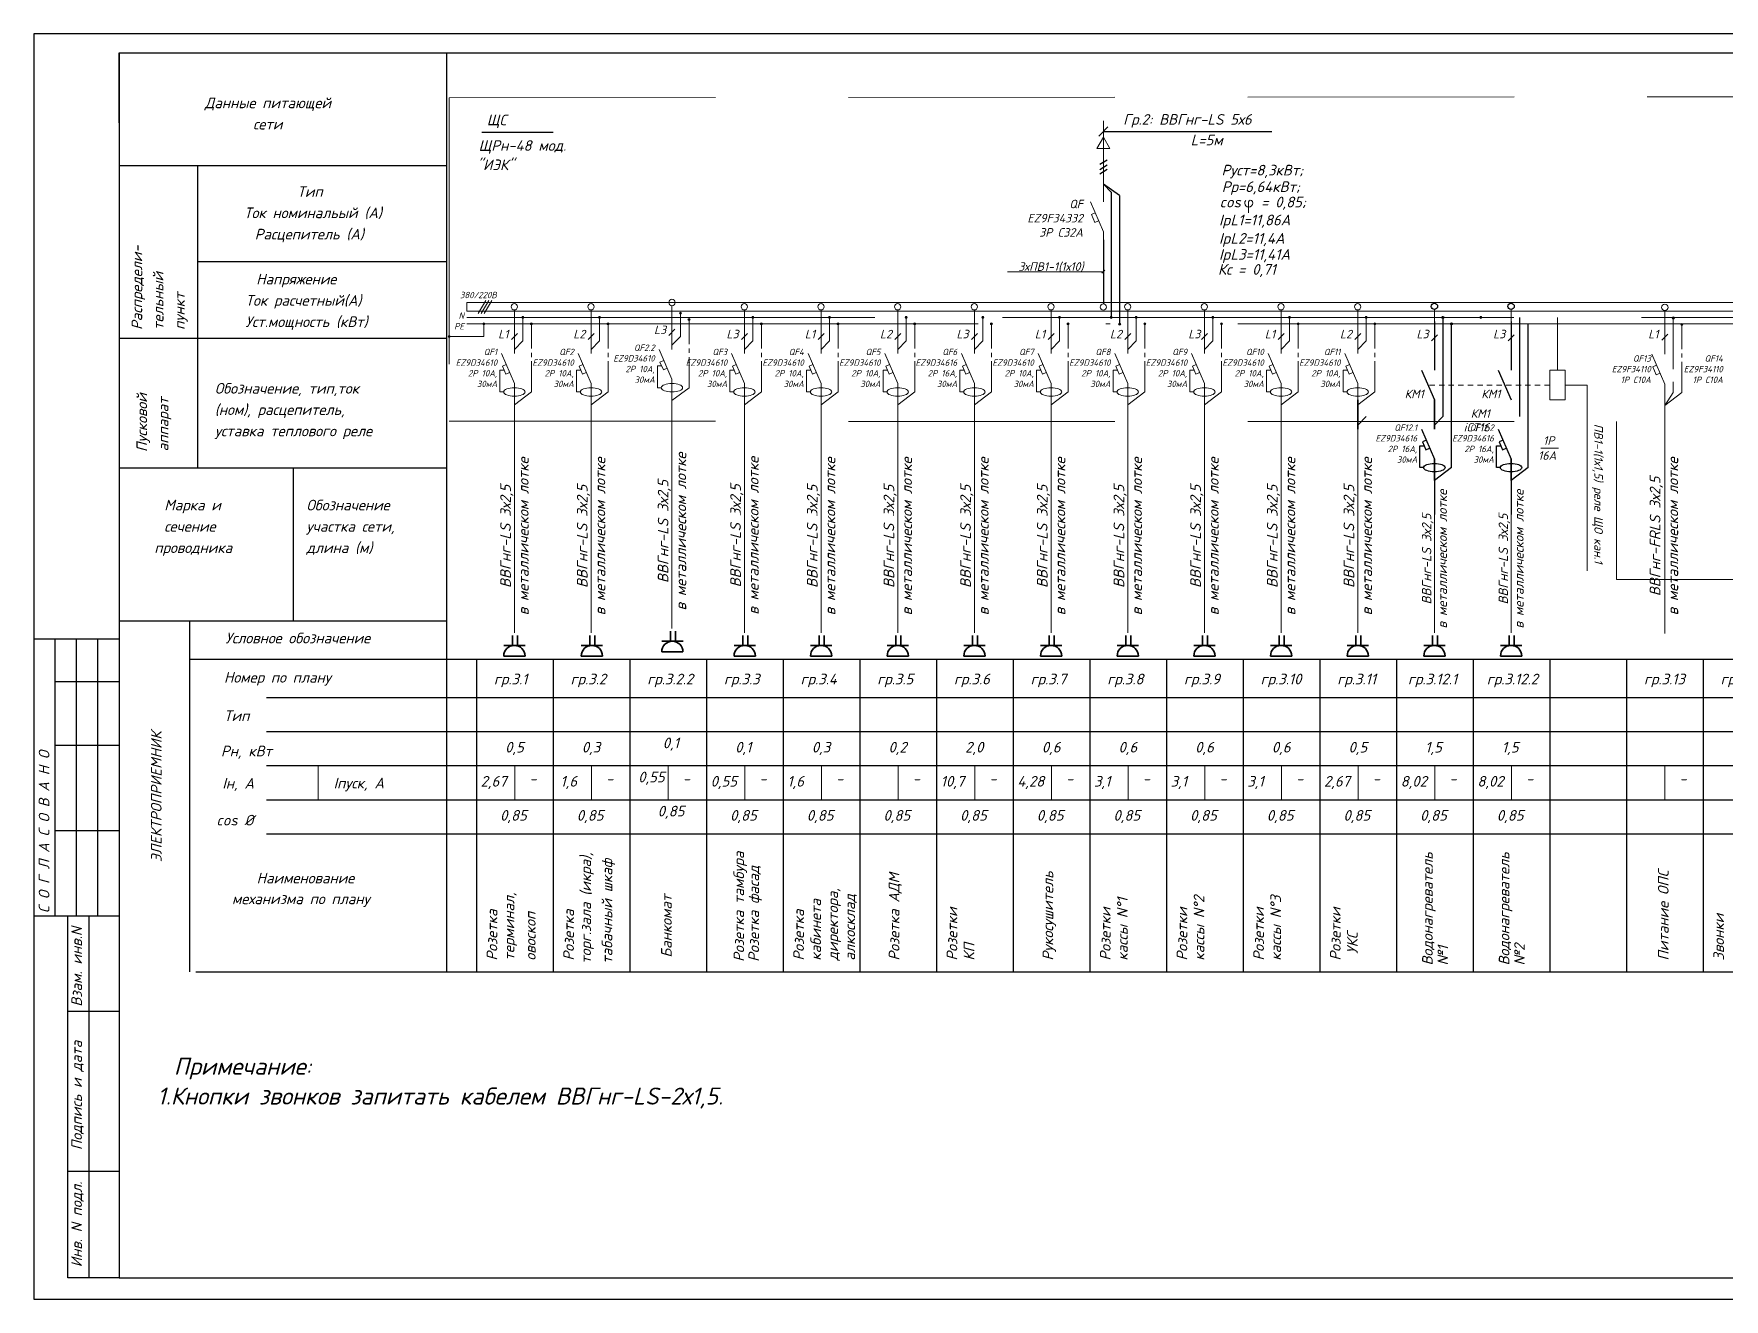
# Model space of a CAD drawing. Header units: metres. Extents: x -472 to 201, y -446 to -235.
# Drawn here: x -49.39 to -9.7, y -374.71 to -345.01 of the extents above; entities that cross this region are included whole.
import ezdxf

# ---------------------------------------------------------------- set-up
doc = ezdxf.new("R2010")
doc.units = ezdxf.units.M
doc.header["$MEASUREMENT"] = 0
for name, pattern in [('ACAD_ISO02W100', [15, 12, -3]), ('ACAD_ISO04W100', [30, 24, -3, 0, -3]), ('ACAD_ISO10W100', [18, 12, -3, 0, -3]), ('HIDDEN2', [0.1875, 0.125, -0.0625]), ('невидимая2', [4.7625, 3.175, -1.5875])]:
    doc.linetypes.add(name, pattern=pattern)
doc.layers.add('04-ЭО_схема', color=250, linetype='Continuous')
doc.layers.add('ЭО_схема', color=250, linetype='Continuous')
for name, color, linetype, lineweight in [('to-text', 7, 'Continuous', 5), ('КОПИЯ 0', 7, 'Continuous', 15), ('тонкий', 7, 'Continuous', 9), ('Электрика провода', 5, 'Continuous', 50), ('ЭО', 10, 'Continuous', 35)]:
    doc.layers.add(name, color=color, linetype=linetype, lineweight=lineweight)
doc.styles.add('СТАНДАРТ', font='isocpeui.ttf', dxfattribs={"height": 0.25})

# ---------------------------------------------------------------- blocks, each defined once
blk = doc.blocks.new('A$C7DAC6763')
blk.add_line((0.88, 2.32), (0.88, 0))
for centre, radius, start, end in [((0.93, 2.3), 0.93, 139.3706, 43.0919), ((1.37, 2.45), 0.511, 64.7496, 193.4068)]:
    blk.add_arc(centre, radius, start, end)
blk = doc.blocks.new('розетка двойная наружная IP20')
at = {"layer": 'ЭО'}
for p, q in [((-71, 482), (-71, 250)), ((47, 482), (47, 250)), ((-252, 250), (248, 250)), ((-250, 0), (250, 0))]:
    blk.add_line(p, q, dxfattribs=at)
blk.add_arc((0, 0), 250, 0, 180, dxfattribs=at)
blk = doc.blocks.new('УЗО')
for points in [[(1.75, -2.5, 1), (2.25, -2.5, 1)], [(3.75, -4, 1), (4.25, -4, 1)]]:
    blk.add_hatch(color=0).paths.add_polyline_path(points)
at = {"color": 0}
for p, q in [((0, -11), (0, -0.75)), ((0, -3), (0, -11)), ((-0.71, -7.71), (0.71, -6.29)), ((-3, -11), (0, -18)), ((2, -8), (0, -10)), ((-3.42, -20), (-3.42, -14.9)), ((-3.42, -14.9), (-2.42, -14.9)), ((-1.9, -13.58), (-2.81, -13.98)), ((-2.81, -13.98), (-2.02, -15.81)), ((-2.02, -15.81), (-1.11, -15.42)), ((0, -23), (0, -18)), ((-2.5, -20), (-3.42, -20)), ((4, -20), (0, -23))]:
    blk.add_line(p, q, dxfattribs=at)
at = {"color": 0, "linetype": 'ACAD_ISO02W100'}
blk.add_line((2, -2.5), (2, -8), dxfattribs=at)
at = {"color": 0, "linetype": 'ACAD_ISO04W100', "ltscale": 0.3}
blk.add_line((4, -20), (4, -4), dxfattribs=at)
at = {"color": 0}
for centre, radius in [((0, 0), 0.75), ((2, -2.5), 0.25), ((4, -4), 0.25)]:
    blk.add_circle(centre, radius, dxfattribs=at)
blk.add_ellipse((0, -20), major_axis=(-2.5, 0), ratio=0.4, dxfattribs=at)
blk = doc.blocks.new('A$C112851C1')
blk.add_hatch(color=0).paths.add_polyline_path([(-0.25, 0, 1), (0.25, 0, 1)])
at = {"color": 0}
blk.add_circle((0, 0), 0.25, dxfattribs=at)
blk = doc.blocks.new('S201')
at = {"color": 0}
for p, q in [((0, -11), (0, -0.75)), ((-0.71, -7.71), (0.71, -6.29)), ((0, -4), (0, -11)), ((-3, -11), (0, -18)), ((-1.9, -13.58), (-2.81, -13.98)), ((-2.81, -13.98), (-2.02, -15.81)), ((-2.02, -15.81), (-1.11, -15.42)), ((0, -23), (0, -18)), ((4, -20), (0, -23)), ((2, -20), (0, -23))]:
    blk.add_line(p, q, dxfattribs=at)
at = {"color": 0, "linetype": 'ACAD_ISO02W100'}
blk.add_line((2, -2.5), (2, -20), dxfattribs=at)
at = {"color": 0, "linetype": 'ACAD_ISO04W100', "ltscale": 0.3}
blk.add_line((4, -20), (4, -4), dxfattribs=at)

msp = doc.modelspace()

# ---------------------------------------------------------------- hatches: boundary and pattern name
for points in [[(-16.329, -351.666, 1), (-16.279, -351.666, 1)], [(-16.129, -351.816, 1), (-16.079, -351.816, 1)]]:
    msp.add_hatch(color=0).paths.add_polyline_path(points)
at = {"layer": 'КОПИЯ 0'}
h = msp.add_hatch(color=256, dxfattribs=at)
edge = h.paths.add_edge_path()
edge.add_arc((-24.093, -351.666), 0.025, 0, 360)
h = msp.add_hatch(color=256, dxfattribs=at)
edge = h.paths.add_edge_path()
edge.add_arc((-23.893, -351.823), 0.025, 0, 360)
h = msp.add_hatch(color=256, dxfattribs=at)
edge = h.paths.add_edge_path()
edge.add_arc((-15.414, -351.666), 0.025, 0, 360)
h = msp.add_hatch(color=256, dxfattribs=at)
edge = h.paths.add_edge_path()
edge.add_arc((-10.894, -351.681), 0.025, 0, 360)
h = msp.add_hatch(color=256, dxfattribs=at)
edge = h.paths.add_edge_path()
edge.add_arc((-10.696, -351.831), 0.025, 0, 360)

# ---------------------------------------------------------------- linework, layer by layer
at = {"color": 0}
for p, q in [((-16.504, -351.766), (-16.504, -352.904)), ((-14.704, -351.766), (-14.704, -352.904)), ((-16.575, -352.218), (-16.433, -352.077)), ((-14.775, -352.218), (-14.633, -352.077)), ((-16.804, -352.904), (-16.504, -353.604)), ((-15.004, -352.904), (-14.704, -353.604)), ((-18.304, -354.292), (-18.304, -353.604)), ((-18.304, -353.604), (-18.304, -354.292)), ((-16.504, -354.292), (-16.504, -353.604)), ((-16.504, -353.604), (-16.504, -354.292)), ((-18.104, -353.992), (-18.304, -354.192)), ((-16.304, -353.992), (-16.504, -354.192)), ((-16.804, -354.292), (-16.504, -354.992)), ((-15.004, -354.292), (-14.704, -354.992)), ((-16.846, -355.192), (-16.846, -354.682)), ((-16.846, -354.682), (-16.746, -354.682)), ((-16.693, -354.55), (-16.785, -354.59)), ((-16.785, -354.59), (-16.706, -354.773)), ((-16.706, -354.773), (-16.615, -354.734)), ((-15.046, -355.192), (-15.046, -354.682)), ((-15.046, -354.682), (-14.946, -354.682)), ((-14.893, -354.55), (-14.985, -354.59)), ((-14.985, -354.59), (-14.906, -354.773)), ((-14.906, -354.773), (-14.815, -354.734)), ((-16.754, -355.192), (-16.846, -355.192)), ((-16.504, -355.492), (-16.504, -354.992)), ((-16.504, -354.992), (-16.504, -356.29)), ((-16.104, -355.192), (-16.504, -355.492)), ((-14.954, -355.192), (-15.046, -355.192)), ((-14.704, -355.492), (-14.704, -354.992)), ((-14.704, -354.992), (-14.704, -356.29)), ((-14.304, -355.192), (-14.704, -355.492))]:
    msp.add_line(p, q, dxfattribs=at)
at = {"color": 0, "linetype": 'ACAD_ISO02W100'}
for p, q in [((-16.304, -351.666), (-16.304, -353.992)), ((-14.504, -351.666), (-14.504, -353.992))]:
    msp.add_line(p, q, dxfattribs=at)
at = {"color": 0, "linetype": 'ACAD_ISO04W100', "ltscale": 0.3}
for p, q in [((-16.104, -355.192), (-16.104, -351.816)), ((-14.304, -355.192), (-14.304, -351.816))]:
    msp.add_line(p, q, dxfattribs=at)
at = {"color": 0}
for centre, radius in [((-16.504, -351.407), 0.075), ((-14.704, -351.407), 0.075), ((-16.304, -351.666), 0.025), ((-16.104, -351.816), 0.025)]:
    msp.add_circle(centre, radius, dxfattribs=at)
for centre in [(-16.504, -355.192), (-14.704, -355.192)]:
    msp.add_ellipse(centre, major_axis=(-0.25, 0), ratio=0.4, dxfattribs=at)
at = {"layer": '04-ЭО_схема', "color": 7}
for p, q in [((-49.386, -345.01), (-49.386, -374.71)), ((13.614, -345.01), (-49.386, -345.01)), ((-47.386, -345.46), (-47.386, -374.21)), ((-47.386, -345.46), (13.114, -345.46)), ((-47.386, -347.103), (-47.386, -345.46)), ((-39.696, -345.46), (-39.696, -367.029)), ((-24.384, -347.411), (-24.167, -347.194)), ((-38.869, -347.321), (-37.194, -347.321)), ((-24.276, -347.302), (-20.317, -347.302)), ((-24.362, -348.069), (-24.189, -347.964)), ((-47.386, -348.103), (-39.696, -348.103)), ((-45.546, -348.103), (-45.546, -352.153)), ((-24.362, -348.192), (-24.189, -348.086)), ((-24.362, -348.294), (-24.189, -348.189)), ((-45.546, -350.353), (-39.696, -350.353)), ((-47.386, -352.153), (-39.696, -352.153)), ((-45.546, -352.153), (-45.546, -354.983)), ((-45.546, -352.587), (-45.546, -355.197)), ((-47.386, -355.197), (-39.696, -355.197)), ((-43.296, -355.197), (-43.296, -358.786)), ((-47.386, -358.786), (-39.696, -358.786)), ((-47.386, -358.786), (-39.696, -358.786)), ((-45.726, -367.029), (-45.726, -358.786)), ((-49.386, -359.21), (-47.386, -359.21)), ((-48.886, -365.71), (-48.886, -359.21)), ((-48.386, -365.71), (-48.386, -359.21)), ((-47.886, -365.71), (-47.886, -359.21)), ((-45.726, -359.686), (-39.696, -359.686)), ((-43.926, -359.686), (-1.196, -359.686)), ((-42.126, -359.686), (0.604, -359.686)), ((-39.696, -359.686), (-39.696, -367.029)), ((-38.996, -359.686), (-38.996, -367.029)), ((-37.196, -359.686), (-37.196, -367.029)), ((-35.396, -359.686), (-35.396, -367.029)), ((-33.596, -359.686), (-33.596, -367.029)), ((-31.796, -359.686), (-31.796, -367.029)), ((-29.996, -359.686), (-29.996, -367.029)), ((-28.196, -359.686), (-28.196, -367.029)), ((-26.396, -359.686), (-26.396, -367.029)), ((-24.596, -359.686), (-24.596, -367.029)), ((-22.796, -359.686), (-22.796, -367.029)), ((-20.996, -359.686), (-20.996, -367.029)), ((-19.196, -359.686), (-19.196, -367.029)), ((-19.196, -359.686), (-19.196, -367.029)), ((-17.396, -359.686), (-17.396, -367.029)), ((-17.396, -359.686), (-17.396, -367.029)), ((-15.596, -359.686), (-15.596, -367.029)), ((-15.596, -359.686), (-15.596, -367.029)), ((-15.596, -359.686), (-15.596, -367.029)), ((-13.796, -359.686), (-13.796, -367.029)), ((-11.996, -359.686), (-11.996, -367.029)), ((-11.996, -359.686), (-11.996, -367.029)), ((-11.996, -359.686), (-11.996, -367.029)), ((-10.196, -359.686), (-10.196, -367.029)), ((-10.196, -359.686), (-10.196, -367.029)), ((-10.196, -359.686), (-10.196, -367.029)), ((-48.886, -360.21), (-47.386, -360.21)), ((-43.926, -360.586), (-1.196, -360.586)), ((-42.134, -360.586), (0.596, -360.586)), ((-42.126, -360.586), (0.604, -360.586)), ((-40.334, -360.586), (0.604, -360.586)), ((-43.926, -361.386), (-1.196, -361.386)), ((-42.134, -361.386), (0.596, -361.386)), ((-42.126, -361.386), (0.604, -361.386)), ((-40.334, -361.386), (0.604, -361.386)), ((-48.886, -361.71), (-47.386, -361.71)), ((-43.926, -362.186), (-1.196, -362.186)), ((-42.134, -362.186), (0.596, -362.186)), ((-42.126, -362.186), (0.604, -362.186)), ((-40.334, -362.186), (0.604, -362.186)), ((-43.926, -362.986), (-1.196, -362.986)), ((-42.134, -362.986), (0.596, -362.986)), ((-42.126, -362.986), (0.604, -362.986)), ((-40.334, -362.986), (0.604, -362.986)), ((-48.886, -363.71), (-47.386, -363.71)), ((-43.926, -363.786), (-1.196, -363.786)), ((-42.134, -363.786), (0.596, -363.786)), ((-42.126, -363.786), (0.604, -363.786)), ((-40.334, -363.786), (0.604, -363.786)), ((-49.386, -365.71), (-47.386, -365.71)), ((-48.586, -374.21), (-48.586, -365.71)), ((-48.086, -374.21), (-48.086, -365.71)), ((-45.586, -367.029), (-1.196, -367.029)), ((-45.586, -367.029), (0.604, -367.029)), ((-47.386, -367.96), (-48.586, -367.96)), ((-47.386, -371.71), (-48.586, -371.71)), ((-47.386, -374.21), (-48.586, -374.21)), ((-47.386, -374.21), (13.114, -374.21)), ((-49.386, -374.71), (13.614, -374.71))]:
    msp.add_line(p, q, dxfattribs=at)
at = {"layer": '04-ЭО_схема', "color": 7, "linetype": 'невидимая2'}
for p, q in [((-24.093, -348.728), (-24.276, -348.54)), ((-23.893, -348.802), (-24.276, -348.54)), ((-24.093, -348.728), (-24.093, -351.666)), ((-23.893, -348.802), (-23.893, -351.816))]:
    msp.add_line(p, q, dxfattribs=at)
at = {"layer": '04-ЭО_схема', "color": 7, "linetype": 'Continuous'}
msp.add_line((-24.276, -349.842), (-24.276, -351.348), dxfattribs=at)
msp.add_line((-24.276, -349.842), (-24.276, -351.348), dxfattribs=at)
at = {"layer": '04-ЭО_схема', "color": 7, "lineweight": 18}
for p, q in [((-13.434, -353.254), (-12.914, -353.254)), ((-12.914, -353.254), (-12.914, -356.363)), ((-12.914, -354.096), (-12.914, -357.613)), ((-16.504, -354.992), (-16.504, -355.31)), ((-14.704, -354.992), (-14.704, -355.31))]:
    msp.add_line(p, q, dxfattribs=at)
msp.add_lwpolyline([(-13.434, -353.604), (-13.434, -352.904), (-13.794, -352.904), (-13.794, -353.604)], close=True, dxfattribs=at)
at = {"layer": 'КОПИЯ 0'}
for p, q in [((-24.276, -348.955), (-24.276, -347.056)), ((-24.576, -348.955), (-24.276, -349.655)), ((-24.465, -349.213), (-24.557, -349.253)), ((-24.557, -349.253), (-24.478, -349.436)), ((-24.478, -349.436), (-24.387, -349.397)), ((-24.276, -349.655), (-24.276, -351.329)), ((-24.276, -350.595), (-26.528, -350.595)), ((-24.24, -350.56), (-24.311, -350.63)), ((-39.217, -351.316), (-39.217, -351.516)), ((-38.777, -351.268), (-38.952, -351.571)), ((-38.706, -351.268), (-38.882, -351.571)), ((-38.636, -351.268), (-38.812, -351.571)), ((-16.504, -352.904), (-16.504, -351.482)), ((-14.704, -352.904), (-14.704, -351.482)), ((-34.404, -358.97), (-34.404, -353.116)), ((-34.404, -358.97), (-34.404, -353.116)), ((-38.104, -359.07), (-38.104, -353.216)), ((-36.304, -359.07), (-36.304, -353.216)), ((-32.704, -359.07), (-32.704, -353.216)), ((-32.704, -359.07), (-32.704, -353.216)), ((-30.904, -359.07), (-30.904, -353.216)), ((-29.104, -359.07), (-29.104, -353.216)), ((-27.304, -353.974), (-27.304, -353.216)), ((-27.304, -359.07), (-27.304, -353.216)), ((-25.504, -353.974), (-25.504, -353.216)), ((-25.504, -353.974), (-25.504, -353.216)), ((-25.504, -359.07), (-25.504, -353.216)), ((-23.704, -359.07), (-23.704, -353.216)), ((-21.904, -359.07), (-21.904, -353.216)), ((-20.104, -359.07), (-20.104, -353.216)), ((-18.304, -359.07), (-18.304, -353.216)), ((-11.096, -359.086), (-11.096, -353.231)), ((-11.096, -359.086), (-11.096, -353.231)), ((-16.504, -359.07), (-16.504, -354.992)), ((-16.504, -359.07), (-16.504, -354.992)), ((-14.704, -359.07), (-14.704, -354.992)), ((-14.704, -359.07), (-14.704, -354.992))]:
    msp.add_line(p, q, dxfattribs=at)
at = {"layer": 'КОПИЯ 0', "linetype": 'ACAD_ISO02W100'}
for p, q in [((0.358, -351.666), (-39.217, -351.666)), ((-13.614, -351.666), (-13.614, -352.904))]:
    msp.add_line(p, q, dxfattribs=at)
at = {"layer": 'КОПИЯ 0', "linetype": 'ACAD_ISO10W100'}
msp.add_line((-39.217, -351.816), (0.35, -351.816), dxfattribs=at)
at = {"layer": 'КОПИЯ 0', "ltscale": 238.095238}
for p, q in [((-42.711, -362.186), (-42.711, -362.986)), ((-38.096, -362.186), (-38.096, -362.986)), ((-36.296, -362.186), (-36.296, -362.986)), ((-34.496, -362.186), (-34.496, -362.986)), ((-32.696, -362.186), (-32.696, -362.986)), ((-30.896, -362.186), (-30.896, -362.986)), ((-29.096, -362.186), (-29.096, -362.986)), ((-27.296, -362.186), (-27.296, -362.986)), ((-25.496, -362.186), (-25.496, -362.986)), ((-23.696, -362.186), (-23.696, -362.986)), ((-21.896, -362.186), (-21.896, -362.986)), ((-21.896, -362.186), (-21.896, -362.986)), ((-20.096, -362.186), (-20.096, -362.986)), ((-20.096, -362.186), (-20.096, -362.986)), ((-18.296, -362.186), (-18.296, -362.986)), ((-16.496, -362.186), (-16.496, -362.986)), ((-16.496, -362.186), (-16.496, -362.986)), ((-14.696, -362.186), (-14.696, -362.986)), ((-11.096, -362.186), (-11.096, -362.986))]:
    msp.add_line(p, q, dxfattribs=at)
at = {"layer": 'КОПИЯ 0'}
msp.add_lwpolyline([(-24.276, -347.437), (-24.429, -347.703), (-24.122, -347.703)], close=True, dxfattribs=at)
for points in [[(0.358, -351.316), (-39.217, -351.316)], [(-39.217, -351.516), (0.358, -351.516)], [(-38.819, -351.816), (-38.819, -352.116), (-39.633, -352.116)]]:
    msp.add_lwpolyline(points, dxfattribs=at)
for centre, radius in [((-24.276, -351.423), 0.075), ((-11.094, -351.431), 0.075), ((-24.093, -351.666), 0.025), ((-23.893, -351.823), 0.025), ((-15.414, -351.666), 0.025), ((-10.894, -351.681), 0.025), ((-10.696, -351.831), 0.025)]:
    msp.add_circle(centre, radius, dxfattribs=at)
at = {"layer": 'тонкий', "linetype": 'HIDDEN2', "ltscale": 50}
for p, q in [((-39.633, -346.511), (-0.49, -346.481)), ((-39.633, -346.511), (-39.633, -354.104)), ((-39.633, -354.104), (-12.225, -354.11)), ((-12.225, -357.82), (-12.225, -354.11)), ((-6.793, -357.82), (-12.225, -357.82))]:
    msp.add_line(p, q, dxfattribs=at)
at = {"layer": 'тонкий', "linetype": 'HIDDEN2'}
msp.add_line((-13.794, -353.254), (-16.654, -353.254), dxfattribs=at)
at = {"layer": 'ЭО_схема', "color": 7, "lineweight": 18}
msp.add_line((-14.006, -354.733), (-13.593, -354.733), dxfattribs=at)

# ---------------------------------------------------------------- block references
at = {"layer": 'to-text', "xscale": 0.100387154071359, "yscale": 0.100387154071359, "zscale": 0.100387154071359}
msp.add_blockref('A$C7DAC6763', (-20.957, -349.213), dxfattribs=at)
at = {"layer": 'КОПИЯ 0', "xscale": 0.1, "yscale": 0.1, "zscale": 0.1}
for name, p in [('УЗО', (-38.104, -351.416)), ('УЗО', (-36.304, -351.416)), ('УЗО', (-34.404, -351.316)), ('УЗО', (-32.704, -351.416)), ('УЗО', (-32.704, -351.416)), ('УЗО', (-30.904, -351.416)), ('УЗО', (-29.104, -351.416)), ('УЗО', (-27.304, -351.416)), ('УЗО', (-25.504, -351.416)), ('УЗО', (-23.704, -351.416)), ('УЗО', (-21.904, -351.416)), ('УЗО', (-20.104, -351.416)), ('УЗО', (-18.304, -351.416)), ('S201', (-11.096, -351.431)), ('A$C112851C1', (-38.819, -351.816)), ('A$C112851C1', (-39.633, -352.116))]:
    msp.add_blockref(name, p, dxfattribs=at)
at = {"layer": 'Электрика провода', "color": 7, "xscale": -0.001000000000203727, "yscale": 0.001000000000021828, "zscale": 0.001}
for p in [(-38.103, -359.616), (-36.285, -359.616), (-34.395, -359.516), (-32.695, -359.616), (-30.902, -359.616), (-29.102, -359.616), (-27.302, -359.616), (-25.502, -359.616), (-23.702, -359.616), (-21.902, -359.616), (-20.102, -359.616), (-18.302, -359.616), (-16.502, -359.616), (-14.702, -359.616)]:
    msp.add_blockref('розетка двойная наружная IP20', p, dxfattribs=at)

# ---------------------------------------------------------------- texts
at = {"layer": 'to-text', "style": 'СТАНДАРТ'}
for s, height, p in [('Данные питающей', 0.25, (-45.373, -346.756)), ('сети', 0.25, (-44.238, -347.256)), ('ЩС', 0.25, (-38.752, -347.156)), ('Гр.2: ВВГнг-LS 5х6', 0.25, (-23.812, -347.144)), ('ЩРн-48 мод.', 0.25, (-38.944, -347.757)), ('L=5м', 0.25, (-22.226, -347.627)), ('"ИЭК"', 0.25, (-38.983, -348.21)), ('Руст=8,3кВт; ', 0.25, (-21.502, -348.335)), ('Тип', 0.25, (-43.2, -348.837)), ('cos   = 0,85; ', 0.25, (-21.547, -349.083)), ('Рр=6,64кВт; ', 0.25, (-21.496, -348.723)), ('Ток номинальый (А)', 0.25, (-44.45, -349.337)), ('Расцепитель (А)', 0.25, (-44.2, -349.837)), ('IpL1=11,86А', 0.25, (-21.559, -349.505)), ('IpL2=11,4А', 0.25, (-21.559, -349.936)), ('Кс = 0,71', 0.25, (-21.586, -350.664)), ('IpL3=11,41А', 0.25, (-21.559, -350.313)), ('Напряжение', 0.25, (-44.166, -350.892)), ('Ток расчетный(А)', 0.25, (-44.416, -351.392)), ('Уст.мощность (кВт)', 0.25, (-44.416, -351.892)), ('Обозначение, тип,ток', 0.25, (-45.136, -353.456)), ('(ном), расцепитель,', 0.25, (-45.136, -353.956)), ('КМ1', 0.2, (-15.651, -354.023)), ('уставка теплового реле', 0.25, (-45.136, -354.456)), ('iCT16', 0.2, (-15.816, -354.344)), ('1Р', 0.2, (-13.952, -354.656)), ('16А', 0.2, (-14.069, -355.008)), ('Марка и', 0.25, (-46.324, -356.196)), ('Обозначение', 0.25, (-42.986, -356.196)), ('сечение', 0.25, (-46.324, -356.696)), ('участка сети,', 0.25, (-42.986, -356.696)), ('проводника', 0.25, (-46.557, -357.196)), ('длина (м)', 0.25, (-42.986, -357.196)), ('Условное обозначение', 0.25, (-44.886, -359.317)), ('Номер по плану', 0.25, (-44.921, -360.239)), ('гр.3.1', 0.25, (-38.583, -360.279)), ('гр.3.2', 0.25, (-36.783, -360.279)), ('гр.3.2.2', 0.25, (-34.983, -360.279)), ('гр.3.3', 0.25, (-33.183, -360.279)), ('гр.3.4', 0.25, (-31.383, -360.279)), ('гр.3.6', 0.25, (-27.783, -360.279)), ('гр.3.7', 0.25, (-25.983, -360.279)), ('гр.3.8', 0.25, (-24.183, -360.279)), ('гр.3.9', 0.25, (-22.383, -360.279)), ('гр.3.10', 0.25, (-20.583, -360.279)), ('гр.3.11', 0.25, (-18.783, -360.279)), ('гр.3.12.1', 0.25, (-17.124, -360.279)), ('гр.3.12.2', 0.25, (-15.273, -360.279)), ('гр.3.13', 0.25, (-11.583, -360.279)), ('гр.3.14', 0.25, (-9.783, -360.279)), ('Тип', 0.25, (-44.921, -361.139)), ('0,1', 0.25, (-34.62, -361.779)), ('Рн, кВт', 0.25, (-44.993, -361.969)), ('0,5', 0.25, (-38.32, -361.879)), ('0,3', 0.25, (-36.52, -361.879)), ('0,1', 0.25, (-32.92, -361.879)), ('0,3', 0.25, (-31.12, -361.879)), ('0,2', 0.25, (-29.32, -361.879)), ('2,0', 0.25, (-27.52, -361.879)), ('0,6', 0.25, (-25.72, -361.879)), ('0,6', 0.25, (-23.92, -361.879)), ('0,6', 0.25, (-22.12, -361.879)), ('0,6', 0.25, (-20.32, -361.879)), ('0,5', 0.25, (-18.52, -361.879)), ('1,5', 0.25, (-16.72, -361.879)), ('1,5', 0.25, (-14.92, -361.879)), ('0,55', 0.25, (-35.196, -362.579)), ('2,67', 0.25, (-38.896, -362.679)), ('-', 0.25, (-37.751, -362.616)), ('1,6', 0.25, (-37.023, -362.679)), ('-', 0.25, (-35.951, -362.616)), ('-', 0.25, (-34.151, -362.616)), ('0,55', 0.25, (-33.496, -362.679)), ('-', 0.25, (-32.351, -362.616)), ('-', 0.25, (-32.351, -362.616)), ('1,6', 0.25, (-31.696, -362.679)), ('-', 0.25, (-30.551, -362.616)), ('-', 0.25, (-28.751, -362.616)), ('10,7', 0.25, (-28.096, -362.679)), ('-', 0.25, (-26.951, -362.616)), ('4,28', 0.25, (-26.296, -362.679)), ('-', 0.25, (-25.151, -362.616)), ('3,1', 0.25, (-24.496, -362.679)), ('-', 0.25, (-23.351, -362.616)), ('3,1', 0.25, (-22.696, -362.679)), ('-', 0.25, (-21.551, -362.616)), ('3,1', 0.25, (-20.896, -362.679)), ('-', 0.25, (-19.751, -362.616)), ('2,67', 0.25, (-19.096, -362.679)), ('-', 0.25, (-17.951, -362.616)), ('8,02', 0.25, (-17.296, -362.679)), ('-', 0.25, (-16.151, -362.616)), ('-', 0.25, (-16.151, -362.616)), ('8,02', 0.25, (-15.496, -362.679)), ('-', 0.25, (-14.351, -362.616)), ('-', 0.25, (-14.351, -362.616)), ('-', 0.25, (-10.751, -362.616)), ('0,85', 0.25, (-34.739, -363.379)), ('cos %%C', 0.25, (-45.1, -363.591)), ('0,85', 0.25, (-38.439, -363.479)), ('0,85', 0.25, (-36.639, -363.479)), ('0,85', 0.25, (-36.639, -363.479)), ('0,85', 0.25, (-33.039, -363.479)), ('0,85', 0.25, (-31.239, -363.479)), ('0,85', 0.25, (-29.439, -363.479)), ('0,85', 0.25, (-27.639, -363.479)), ('0,85', 0.25, (-25.839, -363.479)), ('0,85', 0.25, (-25.839, -363.479)), ('0,85', 0.25, (-24.039, -363.479)), ('0,85', 0.25, (-22.239, -363.479)), ('0,85', 0.25, (-20.439, -363.479)), ('0,85', 0.25, (-18.639, -363.479)), ('0,85', 0.25, (-16.839, -363.479)), ('0,85', 0.25, (-15.039, -363.479)), ('Наименование ', 0.25, (-44.156, -364.951)), ('механизма по плану', 0.25, (-44.734, -365.439)), ('Примечание:', 0.4, (-46.098, -369.442)), ('1.Кнопки звонков запитать кабелем ВВГнг-LS-2х1,5.', 0.4, (-46.49, -370.142))]:
    msp.add_text(s, height=height, dxfattribs=at).set_placement(p)
for s, height, rotation, p in [('Распредели-', 0.25, 90, (-46.841, -351.96)), ('тельный', 0.25, 90, (-46.341, -351.96)), ('пункт', 0.25, 90, (-45.841, -351.96)), ('Пусковой', 0.25, 90, (-46.725, -354.826)), ('аппарат', 0.25, 90, (-46.225, -354.81)), ('ПВ1-1(1х1,5) реле ЩО кан.1', 0.2, 270, (-12.748, -354.164)), ('ЭЛЕКТРОПРИЕМНИК', 0.25, 90, (-46.386, -364.452)), ('С О Г Л А С О В А Н О', 0.25, 90, (-49.02, -365.647)), ('торг.зала (икра),', 0.25, 90, (-36.305, -366.838)), ('Розетка тамбура', 0.25, 90, (-32.709, -366.793)), ('Водонагреватель', 0.25, 90, (-16.542, -366.877)), ('Водонагреватель', 0.25, 90, (-14.742, -366.877)), ('табачный шкаф', 0.25, 90, (-35.805, -366.838)), ('Розетка фасад', 0.25, 90, (-32.358, -366.793)), ('Розетка АДМ', 0.25, 90, (-29.063, -366.763)), ('Рукосушитель', 0.25, 90, (-25.453, -366.763)), ('Питание ОПС', 0.25, 90, (-11.005, -366.763)), ('директора,', 0.25, 90, (-30.505, -366.763)), ('терминал, ', 0.25, 90, (-38.105, -366.763)), ('Банкомат', 0.25, 90, (-34.409, -366.693)), ('кабинета ', 0.25, 90, (-30.905, -366.763)), ('алкосклад', 0.25, 90, (-30.105, -366.763)), ('Розетки', 0.25, 90, (-27.705, -366.763)), ('Розетки', 0.25, 90, (-24.105, -366.763)), ('кассы N%%D1', 0.25, 90, (-23.705, -366.763)), ('Розетки', 0.25, 90, (-22.305, -366.763)), ('кассы N%%D2', 0.25, 90, (-21.905, -366.763)), ('Розетки', 0.25, 90, (-20.505, -366.763)), ('кассы N%%D3', 0.25, 90, (-20.105, -366.763)), ('Розетки ', 0.25, 90, (-18.705, -366.763)), ('Розетка', 0.25, 90, (-38.505, -366.763)), ('овоскоп', 0.25, 90, (-37.605, -366.763)), ('Розетка ', 0.25, 90, (-36.705, -366.763)), ('Розетка', 0.25, 90, (-31.305, -366.763)), ('Звонки ', 0.25, 90, (-9.705, -366.763)), ('Взам. инв.N', 0.25, 90, (-48.256, -367.844)), (' УКС', 0.25, 90, (-18.305, -366.763)), ('КП', 0.25, 90, (-27.305, -366.763)), ('№1', 0.25, 90, (-16.181, -366.877)), ('№2', 0.25, 90, (-14.381, -366.877)), ('Подпись и дата', 0.25, 90, (-48.256, -371.211)), ('Инв. N подл.', 0.25, 90, (-48.256, -373.96))]:
    msp.add_text(s, height=height, rotation=rotation, dxfattribs=at).set_placement(p)
at = {"layer": 'to-text', "color": 0, "style": 'СТАНДАРТ'}
msp.add_text('гр.3.5', height=0.25, dxfattribs=at).set_placement((-29.583, -360.279))
at = {"layer": 'to-text', "style": 'СТАНДАРТ'}
for s, insert, char_height, attachment_point in [('QF\\PEZ9F34332\\P3Р С32А', (-24.757, -348.904), 0.2, 3), ('380/220В', (-38.519, -351.216), 0.15, 9), ('380/220В', (-38.519, -351.216), 0.15, 9), ('N', (-39.285, -351.699), 0.15, 9), ('РЕ', (-39.285, -351.949), 0.15, 9), ('L1', (-38.24, -352.157), 0.2, 9), ('L2', (-36.44, -352.157), 0.2, 9), ('L3', (-34.54, -352.057), 0.2, 9), ('L3', (-32.84, -352.157), 0.2, 9), ('L1', (-31.04, -352.157), 0.2, 9), ('L2', (-29.24, -352.157), 0.2, 9), ('L3', (-27.44, -352.157), 0.2, 9), ('L1', (-25.64, -352.157), 0.2, 9), ('L2', (-23.84, -352.157), 0.2, 9), ('L3', (-21.997, -352.157), 0.2, 9), ('L1', (-20.24, -352.157), 0.2, 9), ('L2', (-18.44, -352.157), 0.2, 9), ('L3', (-16.64, -352.157), 0.2, 9), ('L3', (-14.84, -352.157), 0.2, 9), ('L1', (-11.24, -352.157), 0.2, 9), ('QF1\\PEZ9D34610\\P2Р 10А,\\P30мА', (-38.509, -352.402), 0.15, 3), ('QF2\\PEZ9D34610\\P2Р 10А,\\P30мА', (-36.709, -352.402), 0.15, 3), ('QF2.2\\PEZ9D34610\\P2Р 10А,\\P30мА', (-34.809, -352.302), 0.15, 3), ('QF3\\PEZ9D34610\\P2Р 10А,\\P30мА', (-33.109, -352.402), 0.15, 3), ('QF4\\PEZ9D34610\\P2Р 10А,\\P30мА', (-31.309, -352.402), 0.15, 3), ('QF5\\PEZ9D34610\\P2Р 10А,\\P30мА', (-29.509, -352.402), 0.15, 3), ('QF6\\PEZ9D34616\\P2Р 16А,\\P30мА', (-27.709, -352.402), 0.15, 3), ('QF7\\PEZ9D34610\\P2Р 10А,\\P30мА', (-25.909, -352.402), 0.15, 3), ('QF8\\PEZ9D34610\\P2Р 10А,\\P30мА', (-24.109, -352.402), 0.15, 3), ('QF9\\PEZ9D34610\\P2Р 10А,\\P30мА', (-22.309, -352.402), 0.15, 3), ('QF10\\PEZ9D34610\\P2Р 10А,\\P30мА', (-20.509, -352.402), 0.15, 3), ('QF11\\PEZ9D34610\\P2Р 10А,\\P30мА', (-18.709, -352.402), 0.15, 3), ('QF13\\PEZ9F34110\\P1Р С10А', (-11.423, -352.555), 0.15, 3), ('QF14\\PEZ9F34110\\P1Р С10А', (-9.733, -352.555), 0.15, 3), ('\\A1;КМ1', (-16.752, -353.564), 0.2, 9), ('\\A1;КМ1', (-14.952, -353.564), 0.2, 9), ('QF12.1\\PEZ9D34616\\P2Р 16А,\\P30мА', (-16.909, -354.178), 0.15, 3), ('QF12.2\\PEZ9D34616\\P2Р 16А,\\P30мА', (-15.109, -354.178), 0.15, 3)]:
    msp.add_mtext(s, dxfattribs=dict(at, insert=insert, char_height=char_height, attachment_point=attachment_point))
at = {"layer": 'to-text', "color": 0, "insert": (-25.505, -350.483), "char_height": 0.2, "attachment_point": 5, "style": 'СТАНДАРТ'}
msp.add_mtext('3хПВ1-1(1х10)', dxfattribs=at)
at = {"layer": 'to-text', "attachment_point": 5, "rotation": 90, "style": 'СТАНДАРТ'}
for s, insert, char_height in [('ВВГнг-LS 3х2,5\\Pв металлическом лотке', (-38.103, -356.806), 0.25), ('ВВГнг-LS 3х2,5\\Pв металлическом лотке', (-36.303, -356.806), 0.25), ('ВВГнг-LS 3х2,5\\Pв металлическом лотке', (-34.403, -356.691), 0.25), ('ВВГнг-LS 3х2,5\\Pв металлическом лотке', (-32.703, -356.791), 0.25), ('ВВГнг-LS 3х2,5\\Pв металлическом лотке', (-30.903, -356.806), 0.25), ('ВВГнг-LS 3х2,5\\Pв металлическом лотке', (-29.103, -356.806), 0.25), ('ВВГнг-LS 3х2,5\\Pв металлическом лотке', (-27.303, -356.806), 0.25), ('ВВГнг-LS 3х2,5\\Pв металлическом лотке', (-25.503, -356.806), 0.25), ('ВВГнг-LS 3х2,5\\Pв металлическом лотке', (-23.703, -356.806), 0.25), ('ВВГнг-LS 3х2,5\\Pв металлическом лотке', (-21.903, -356.806), 0.25), ('ВВГнг-LS 3х2,5\\Pв металлическом лотке', (-20.103, -356.806), 0.25), ('ВВГнг-LS 3х2,5\\Pв металлическом лотке', (-18.303, -356.806), 0.25), ('ВВГнг-FRLS 3х2,5\\Pв металлическом лотке', (-11.114, -356.806), 0.25), ('ВВГнг-LS 3х2,5\\Pв металлическом лотке', (-16.503, -357.338), 0.22), ('ВВГнг-LS 3х2,5\\Pв металлическом лотке', (-14.703, -357.338), 0.22)]:
    msp.add_mtext(s, dxfattribs=dict(at, insert=insert, char_height=char_height))
at = {"layer": 'to-text', "char_height": 0.25, "width": 2.4, "attachment_point": 5, "line_spacing_factor": 0.84, "style": 'СТАНДАРТ'}
for s, insert in [('Iн, А', (-44.588, -362.63)), ('Iпуск, А', (-41.756, -362.63))]:
    msp.add_mtext(s, dxfattribs=dict(at, insert=insert))

doc.saveas('drawing.dxf')
